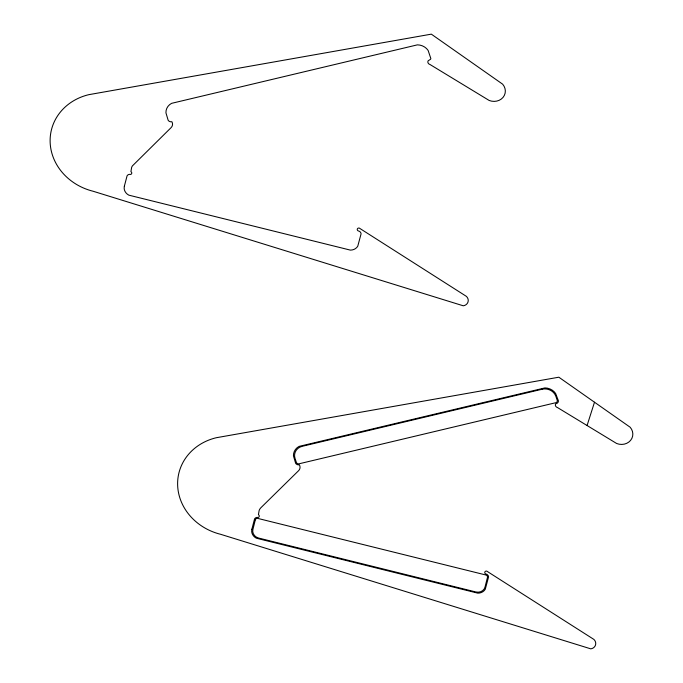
<?xml version="1.0" encoding="UTF-8"?>
<svg xmlns="http://www.w3.org/2000/svg" width="683" height="683" viewBox="0 0 683 683"><rect width="100%" height="100%" fill="white"/><g stroke="black" fill="none" stroke-linecap="round" stroke-linejoin="round"><path stroke-width="1.02" d="M587.073 425.526L594.5 402.219M124.349 186.228L124.144 188.226A8.819 7.914 13.1 0 0 128.839 195.159L350.353 250.115A8.819 7.914 13.1 0 0 357.772 246.187L361.068 233.876A3.287 2.945 13.1 0 0 359.318 231.289L358.584 231.016A1.682 1.511 13.2 0 1 357.277 229.164A1.682 1.511 13.2 0 1 359.258 228.071L466.361 296.345A6.275 5.626 13.2 0 1 467.992 302.048A6.275 5.626 13.2 0 1 463.27 305.796L93.093 191.24A55.366 49.68 13.2 0 1 50.158 142.67A55.366 49.68 13.2 0 1 88.799 94.672L431.332 34.15L502.662 84.188A11.953 10.723 13.3 0 1 503.081 97.353A11.953 10.723 13.3 0 1 489.165 100.461L429.966 64.484A2.809 2.519 13.2 0 1 428.13 60.813L430.538 59.259A1.682 1.511 13.3 0 0 430.836 58.533L428.13 50.44A12.192 10.937 13.3 0 0 417.398 44.856L171.587 103.338A12.192 10.937 13.3 0 0 165.943 112.823L168.155 120.276A3.33 2.988 13.3 0 0 171.091 121.796L171.868 121.711A5.831 5.233 13.3 0 1 171.1 127.627L132.408 165.901A9.255 8.316 13.9 0 0 131.648 167.412L130.914 171.629A1.682 1.537 16 0 1 130.624 174.455L129.838 174.353A3.287 2.945 13.1 0 0 127.081 175.813L124.349 186.228M251.856 529.282L251.651 531.272A8.819 7.914 13.1 0 0 256.338 538.204L477.852 593.168A8.819 7.914 13.1 0 0 485.28 589.241L488.567 576.922A3.287 2.945 13.1 0 0 486.825 574.343L486.091 574.062A1.682 1.511 13.2 0 1 484.785 572.217A1.682 1.511 13.2 0 1 486.757 571.116L593.86 639.399A6.275 5.626 13.2 0 1 595.491 645.102A6.275 5.626 13.2 0 1 590.778 648.85L220.6 534.294A55.366 49.68 13.2 0 1 177.657 485.724A55.366 49.68 13.2 0 1 216.298 437.726L558.839 377.204L630.17 427.242A11.953 10.723 13.3 0 1 630.58 440.398A11.953 10.723 13.3 0 1 616.672 443.506L557.473 407.538A2.809 2.519 13.2 0 1 555.638 403.866L556.876 403.397A3.33 2.988 13.3 0 0 558.421 400.81L555.638 393.493A12.192 10.937 13.3 0 0 544.906 387.91L299.086 446.392A12.192 10.937 13.3 0 0 293.451 455.877L295.654 463.322A3.33 2.988 13.3 0 0 298.591 464.85L299.376 464.764A5.831 5.233 13.3 0 1 298.599 470.681L261 507.631A9.255 8.316 13.9 0 0 259.156 510.457L258.422 514.675A1.682 1.537 16 0 1 258.123 517.501L257.346 517.407A3.287 2.945 13.1 0 0 254.58 518.867L251.856 529.282M255.322 519.84L252.898 529.47A7.752 6.958 13.1 0 0 258.729 538.084L475.803 591.948A7.752 6.958 13.1 0 0 485.024 587.064L487.457 577.434A2.211 1.989 13.1 0 0 485.792 574.975L257.961 518.448A2.211 1.989 13.1 0 0 255.322 519.84M542.114 389.233L302.296 446.289A11.073 9.938 13.3 0 0 295.047 458.472L296.354 462.348A2.211 1.989 13.3 0 0 299.111 463.783L555.766 402.714A2.211 1.989 13.3 0 0 557.217 400.281L555.902 396.405A11.073 9.938 13.3 0 0 542.114 389.233"/></g></svg>
